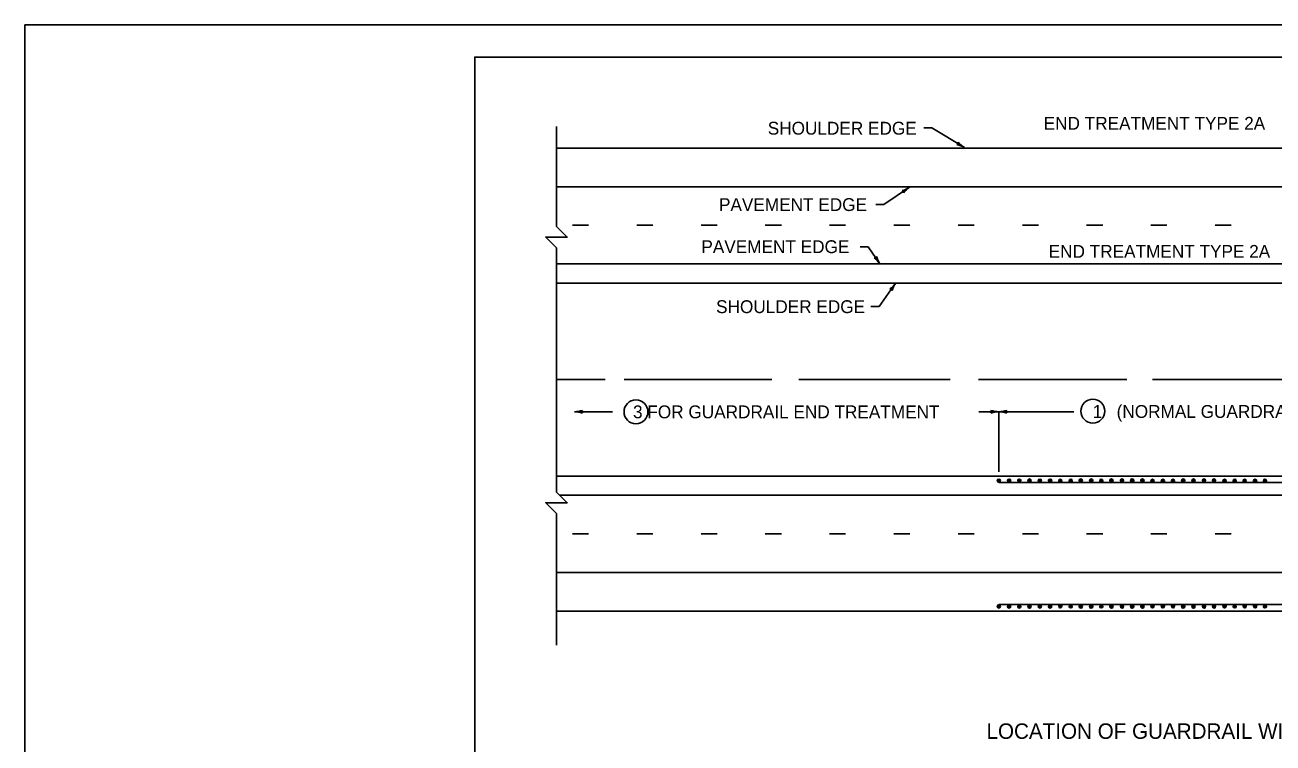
# Model space of a CAD drawing. Extents: x 1000 to 1036.3, y 1000 to 1022.
# Drawn here: x 1000 to 1019.42, y 1010.83 to 1022 of the extents above; entities that cross this region are included whole.
import ezdxf

# ---------------------------------------------------------------- set-up
doc = ezdxf.new("R2010")
doc.units = 0
for name, color, linetype in [('1', 7, 'Continuous'), ('10', 7, 'Continuous'), ('11', 7, 'Continuous')]:
    doc.layers.add(name, color=color, linetype=linetype)

msp = doc.modelspace()

# ---------------------------------------------------------------- linework, layer by layer
at = {"layer": '1'}
for p, q in [((1013.987, 1020.402), (1014.112, 1020.402)), ((1014.112, 1020.402), (1014.62, 1020.093)), ((1008.271, 1020.084), (1034.229, 1020.084)), ((1008.271, 1019.484), (1034.229, 1019.484)), ((1013.365, 1019.206), (1013.765, 1019.476)), ((1013.24, 1019.206), (1013.365, 1019.206)), ((1008.521, 1018.884), (1008.771, 1018.884)), ((1009.521, 1018.884), (1009.771, 1018.884)), ((1010.521, 1018.884), (1010.771, 1018.884)), ((1011.521, 1018.884), (1011.771, 1018.884)), ((1012.521, 1018.884), (1012.771, 1018.884)), ((1013.521, 1018.884), (1013.771, 1018.884)), ((1014.521, 1018.884), (1014.771, 1018.884)), ((1015.521, 1018.884), (1015.771, 1018.884)), ((1016.521, 1018.884), (1016.771, 1018.884)), ((1017.521, 1018.884), (1017.771, 1018.884)), ((1018.521, 1018.884), (1018.771, 1018.884)), ((1012.997, 1018.55), (1013.122, 1018.55)), ((1013.122, 1018.55), (1013.303, 1018.287)), ((1008.271, 1018.284), (1034.229, 1018.284)), ((1008.271, 1017.984), (1034.229, 1017.984)), ((1013.29, 1017.62), (1013.549, 1017.984)), ((1013.165, 1017.62), (1013.29, 1017.62)), ((1008.271, 1016.484), (1009.029, 1016.484)), ((1009.324, 1016.484), (1011.623, 1016.484)), ((1012.043, 1016.484), (1014.397, 1016.484)), ((1014.84, 1016.484), (1017.148, 1016.484)), ((1017.545, 1016.484), (1019.643, 1016.484)), ((1008.552, 1015.984), (1009.143, 1015.984)), ((1014.843, 1015.984), (1015.155, 1015.984)), ((1015.155, 1015.05), (1015.155, 1015.984)), ((1015.155, 1015.984), (1016.322, 1015.984)), ((1008.271, 1014.984), (1034.229, 1014.984)), ((1023.019, 1014.882), (1015.154, 1014.882)), ((1008.321, 1014.684), (1034.229, 1014.684)), ((1008.521, 1014.084), (1008.771, 1014.084)), ((1009.521, 1014.084), (1009.771, 1014.084)), ((1010.521, 1014.084), (1010.771, 1014.084)), ((1011.521, 1014.084), (1011.771, 1014.084)), ((1012.521, 1014.084), (1012.771, 1014.084)), ((1013.521, 1014.084), (1013.771, 1014.084)), ((1014.521, 1014.084), (1014.771, 1014.084)), ((1015.521, 1014.084), (1015.771, 1014.084)), ((1016.521, 1014.084), (1016.771, 1014.084)), ((1017.521, 1014.084), (1017.771, 1014.084)), ((1018.521, 1014.084), (1018.771, 1014.084)), ((1008.271, 1013.484), (1034.229, 1013.484)), ((1008.271, 1012.884), (1034.229, 1012.884)), ((1023.019, 1012.985), (1015.154, 1012.985))]:
    msp.add_line(p, q, dxfattribs=at)
for points in [[(1008.271, 1014.984), (1008.271, 1018.534), (1008.105, 1018.7), (1008.438, 1018.7), (1008.271, 1018.867), (1008.271, 1020.422)], [(1008.271, 1012.352), (1008.271, 1014.4), (1008.105, 1014.567), (1008.438, 1014.567), (1008.271, 1014.734), (1008.271, 1014.984)]]:
    msp.add_lwpolyline(points, dxfattribs=at)
for centre, radius in [((1009.508, 1015.983), 0.186), ((1016.617, 1015.994), 0.186), ((1015.155, 1014.912), 0.025), ((1015.155, 1014.912), 0.0125), ((1015.315, 1014.912), 0.025), ((1015.315, 1014.912), 0.0125), ((1015.473, 1014.912), 0.025), ((1015.473, 1014.912), 0.0125), ((1015.632, 1014.913), 0.025), ((1015.632, 1014.913), 0.0125), ((1015.793, 1014.912), 0.025), ((1015.793, 1014.912), 0.0125), ((1015.953, 1014.912), 0.025), ((1015.953, 1014.912), 0.0125), ((1016.111, 1014.909), 0.025), ((1016.111, 1014.909), 0.0125), ((1016.273, 1014.91), 0.025), ((1016.273, 1014.91), 0.0125), ((1016.43, 1014.913), 0.025), ((1016.43, 1014.913), 0.0125), ((1016.592, 1014.913), 0.025), ((1016.592, 1014.913), 0.0125), ((1016.749, 1014.91), 0.025), ((1016.749, 1014.91), 0.0125), ((1016.907, 1014.913), 0.025), ((1016.907, 1014.913), 0.0125), ((1017.072, 1014.913), 0.025), ((1017.072, 1014.913), 0.0125), ((1017.23, 1014.915), 0.025), ((1017.23, 1014.915), 0.0125), ((1017.389, 1014.913), 0.025), ((1017.389, 1014.913), 0.0125), ((1017.546, 1014.909), 0.025), ((1017.546, 1014.909), 0.0125), ((1017.708, 1014.909), 0.025), ((1017.708, 1014.909), 0.0125), ((1017.865, 1014.909), 0.025), ((1017.865, 1014.909), 0.0125), ((1018.024, 1014.913), 0.025), ((1018.024, 1014.913), 0.0125), ((1018.184, 1014.913), 0.025), ((1018.184, 1014.913), 0.0125), ((1018.348, 1014.913), 0.025), ((1018.348, 1014.913), 0.0125), ((1018.503, 1014.913), 0.025), ((1018.503, 1014.913), 0.0125), ((1018.667, 1014.909), 0.025), ((1018.667, 1014.909), 0.0125), ((1018.825, 1014.91), 0.025), ((1018.825, 1014.91), 0.0125), ((1018.981, 1014.909), 0.025), ((1018.981, 1014.909), 0.0125), ((1019.142, 1014.909), 0.025), ((1019.142, 1014.909), 0.0125), ((1019.296, 1014.91), 0.025), ((1019.296, 1014.91), 0.0125), ((1015.155, 1012.955), 0.025), ((1015.155, 1012.955), 0.0125), ((1015.315, 1012.955), 0.025), ((1015.315, 1012.955), 0.0125), ((1015.473, 1012.955), 0.025), ((1015.473, 1012.955), 0.0125), ((1015.632, 1012.954), 0.025), ((1015.632, 1012.954), 0.0125), ((1015.793, 1012.955), 0.025), ((1015.793, 1012.955), 0.0125), ((1015.953, 1012.955), 0.025), ((1015.953, 1012.955), 0.0125), ((1016.111, 1012.958), 0.025), ((1016.111, 1012.958), 0.0125), ((1016.273, 1012.957), 0.025), ((1016.273, 1012.957), 0.0125), ((1016.43, 1012.954), 0.025), ((1016.43, 1012.954), 0.0125), ((1016.592, 1012.954), 0.025), ((1016.592, 1012.954), 0.0125), ((1016.749, 1012.957), 0.025), ((1016.749, 1012.957), 0.0125), ((1016.907, 1012.954), 0.025), ((1016.907, 1012.954), 0.0125), ((1017.072, 1012.954), 0.025), ((1017.072, 1012.954), 0.0125), ((1017.23, 1012.953), 0.025), ((1017.23, 1012.953), 0.0125), ((1017.389, 1012.954), 0.025), ((1017.389, 1012.954), 0.0125), ((1017.546, 1012.958), 0.025), ((1017.546, 1012.958), 0.0125), ((1017.708, 1012.958), 0.025), ((1017.708, 1012.958), 0.0125), ((1017.865, 1012.958), 0.025), ((1017.865, 1012.958), 0.0125), ((1018.024, 1012.954), 0.025), ((1018.024, 1012.954), 0.0125), ((1018.184, 1012.954), 0.025), ((1018.184, 1012.954), 0.0125), ((1018.348, 1012.954), 0.025), ((1018.348, 1012.954), 0.0125), ((1018.503, 1012.954), 0.025), ((1018.503, 1012.954), 0.0125), ((1018.667, 1012.958), 0.025), ((1018.667, 1012.958), 0.0125), ((1018.825, 1012.957), 0.025), ((1018.825, 1012.957), 0.0125), ((1018.981, 1012.958), 0.025), ((1018.981, 1012.958), 0.0125), ((1019.142, 1012.958), 0.025), ((1019.142, 1012.958), 0.0125), ((1019.296, 1012.957), 0.025), ((1019.296, 1012.957), 0.0125)]:
    msp.add_circle(centre, radius, dxfattribs=at)
for centre, radius, start, end in [((1014.493, 1020.17), 0.0313, 287.4513, 9.568), ((1014.417, 1019.759), 0.391, 58.6767, 77.3455), ((1014.823, 1020.427), 0.391, 220.0238, 238.6706), ((1014.417, 1019.759), 0.391, 58.6645, 58.6767), ((1013.547, 1019.8), 0.391, 285.3451, 303.9918), ((1013.984, 1019.152), 0.391, 123.9979, 142.6667), ((1013.984, 1019.152), 0.391, 123.9857, 123.9979), ((1013.642, 1019.393), 0.0313, 352.7725, 74.8892), ((1013.219, 1018.409), 0.0313, 263.4257, 345.5423), ((1012.982, 1018.065), 0.391, 34.6511, 53.3198), ((1013.625, 1018.509), 0.391, 195.9982, 214.6449), ((1012.982, 1018.065), 0.391, 34.6388, 34.6511), ((1013.231, 1018.211), 0.391, 305.8623, 324.509), ((1013.463, 1017.863), 0.0313, 13.2897, 95.4064), ((1013.867, 1017.757), 0.391, 144.5151, 163.1839), ((1013.867, 1017.757), 0.391, 144.5029, 144.5151), ((1008.552, 1016.375), 0.391, 269.9878, 270), ((1008.552, 1016.375), 0.391, 270, 288.6688), ((1008.552, 1015.593), 0.391, 71.3472, 89.9939), ((1008.7, 1015.984), 0.0313, 138.7746, 220.8913), ((1015.007, 1015.984), 0.0313, 318.7746, 40.8913), ((1015.155, 1016.375), 0.391, 251.3472, 269.9939), ((1015.155, 1015.593), 0.391, 90, 108.6688), ((1015.155, 1016.375), 0.391, 270, 288.6688), ((1015.155, 1015.593), 0.391, 71.3472, 89.9939), ((1015.155, 1016.375), 0.391, 269.9878, 270), ((1015.155, 1015.593), 0.391, 89.9878, 90), ((1015.304, 1015.984), 0.0313, 138.7746, 220.8913)]:
    msp.add_arc(centre, radius, start, end, dxfattribs=at)
at = {"layer": '10'}
for p, q in [((1000, 1000), (1000, 1022)), ((1000, 1022), (1036, 1022)), ((1007, 1021.5), (1035.5, 1021.5)), ((1007, 1021.5), (1007, 1000.5))]:
    msp.add_line(p, q, dxfattribs=at)
at = {"layer": '11'}
msp.add_lwpolyline([(1007, 1000.5), (1035.5, 1000.5), (1035.5, 1021.5), (1007, 1021.5)], close=True, dxfattribs=at)

# ---------------------------------------------------------------- texts
at = {"layer": '1'}
for s, height, p in [('SHOULDER EDGE', 0.2, (1011.559, 1020.294)), ('END TREATMENT TYPE 2A', 0.2, (1015.852, 1020.37)), ('PAVEMENT EDGE', 0.2, (1010.8, 1019.106)), ('PAVEMENT EDGE', 0.2, (1010.526, 1018.451)), ('END TREATMENT TYPE 2A', 0.2, (1015.93, 1018.378)), ('SHOULDER EDGE', 0.2, (1010.755, 1017.518)), ('3 FOR GUARDRAIL END TREATMENT', 0.2, (1009.462, 1015.882)), ('1   (NORMAL GUARDRAIL)', 0.2, (1016.616, 1015.888)), ('LOCATION OF GUARDRAIL WITH VARIABLE WIDTH MEDIAN', 0.24, (1014.963, 1010.896))]:
    msp.add_text(s, height=height, dxfattribs=at).set_placement(p)

doc.saveas('drawing.dxf')
